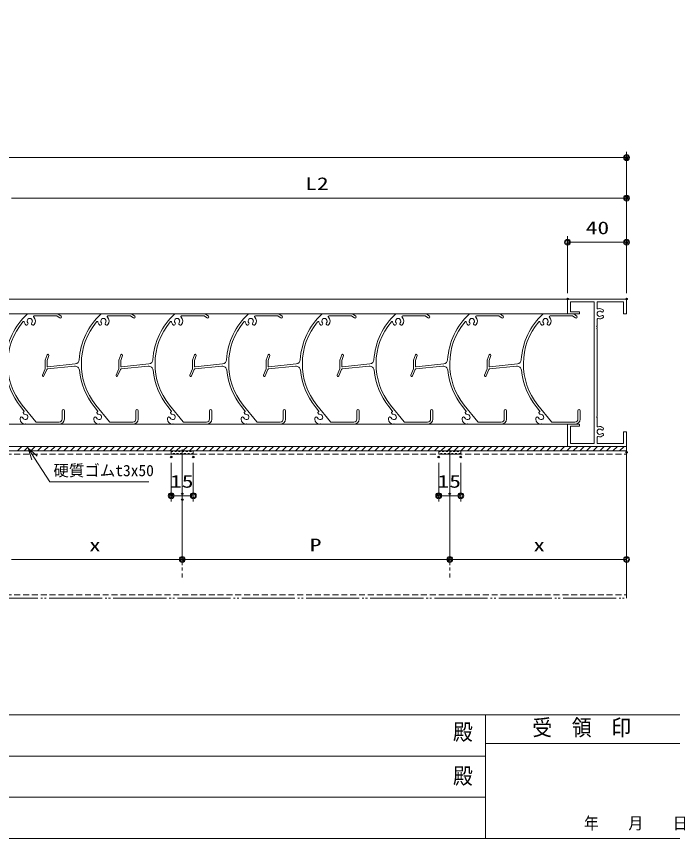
# Model space of a CAD drawing. Units: millimetres, scale not verified. Extents: x -791 to 791, y -562 to 562.
# Drawn here: x -188 to 258, y -562 to -4 of the extents above; entities that cross this region are included whole.
import ezdxf
from ezdxf.enums import TextEntityAlignment as Align

# ---------------------------------------------------------------- set-up
doc = ezdxf.new("R2010")
doc.units = ezdxf.units.MM
doc.header["$LTSCALE"] = 2
doc.header["$PDMODE"] = 32
doc.header["$PDSIZE"] = 1
for name, pattern in [('DASHED2', [3, 2, -1]), ('LONG_CHAIN', [21, 18, -1, 1, -1]), ('LONG_DOUBLE_CHAIN', [21.8, 18, -1, 0.6, -0.6, 0.6, -1])]:
    doc.linetypes.add(name, pattern=pattern)
for name, color, linetype, lineweight in [('0-0__0-6_TITLE_WAKU', 7, 'Continuous', 9), ('0-2_USERZ', 4, 'Continuous', 9), ('0-3_F-1', 7, 'Continuous', 9), ('0-5_SUNPOU', 3, 'Continuous', 9), ('0-6_0', 4, 'Continuous', 9), ('0-8_1', 7, 'Continuous', 9), ('0-9_KATAZAI', 7, 'Continuous', 9), ('0-A__0-5_005_TRSIN', 1, 'LONG_CHAIN', 9), ('0-B_NOTE', 3, 'Continuous', 9)]:
    doc.layers.add(name, color=color, linetype=linetype, lineweight=lineweight)
doc.layers.add('0-7_DEFPOINTS', color=1, linetype='Continuous')
doc.styles.add('ＭＳ ゴシック', font='')
doc.styles.get('ＭＳ ゴシック').set_extended_font_data('MS Gothic')

# ---------------------------------------------------------------- blocks, each defined once
blk = doc.blocks.new('図枠')
at = {"layer": '0-0__0-6_TITLE_WAKU'}
for p, q in [((1069.738, 84), (0, 84)), ((921.18, 84), (921.18, 0)), ((1061.173, 64.56), (921.18, 64.56)), ((921.18, 56), (382.979, 56)), ((921.18, 28), (382.979, 28))]:
    blk.add_line(p, q, dxfattribs=at)
at = {"layer": '0-3_F-1'}
blk.add_lwpolyline([(1581.2, 0), (0, 0), (0, 1124), (1581.2, 1124)], close=True, dxfattribs=at)
at = {"layer": '0-0__0-6_TITLE_WAKU', "style": 'ＭＳ ゴシック', "width": 0.9}
for s, height, p in [('殿', 10.92, (899.147, 63.574)), ('受\u3000領\u3000印', 10.92, (953.011, 66.564)), ('殿', 10.92, (899.147, 33.743)), ('年\u3000\u3000月\u3000\u3000日', 8.182, (988.038, 3.879))]:
    blk.add_text(s, height=height, dxfattribs=at).set_placement(p, align=Align.BOTTOM_LEFT)
blk = doc.blocks.new('K-20417')
at = {"layer": '0-8_1'}
for p, q in [((20.367, 150), (-20.3, 150)), ((-11.139, 147), (19.367, 147)), ((19.967, 146.8), (23.3, 144.3)), ((25.1, 146.7), (20.967, 149.8)), ((-93.322, 75.06), (-56.487, 78.855)), ((-55.507, 81.972), (-92.798, 78.129)), ((-98.002, 65.715), (-94.135, 74.469)), ((-29.861, 24.211), (-25.26, 18.516)), ((-9.167, 3.372), (-27.528, 26.096)), ((26.7, 18.5), (26.7, 7)), ((29.7, 7), (29.7, 18.5)), ((-30.3, 8.136), (-30.3, 7)), ((22.7, 3), (-8.389, 3))]:
    blk.add_line(p, q, dxfattribs=at)
for points in [[(-93.835, 94.189), (-96.3, 87), (-96.3, 75.507), (-100.198, 66.685)], [(-93.9, 79.124), (-93.9, 86.6), (-91.565, 93.411)], [(-23.876, 0.024), (-23.3, 0.6), (-22.7, 0), (22.7, 0)]]:
    blk.add_lwpolyline(points, dxfattribs=at)
for centre, radius, start, end in [((41.7, 82.029), 92, 132.3698, 176.54233), ((-11.139, 146), 1, 90, 224.24072), ((-17.3, 140), 7.6, 320.92483, 44.24072), ((19.367, 146), 1, 53.1301, 90), ((20.367, 149), 1, 53.1301, 90), ((24.2, 145.5), 1.5, 233.1301, 53.1301), ((41.7, 82.029), 89, 140.06109, 218.93662), ((-25.772, 138.523), 1, 9.89048, 140.06109), ((-17.3, 140), 7.6, 189.89048, 219.07517), ((-21.647, 136.47), 2, 219.07517, 39.07517), ((-17.3, 140), 3.6, 320.92483, 219.07517), ((-12.953, 136.47), 2, 140.92483, 320.92483), ((-92.7, 93.8), 1.2, 341.07536, 161.07536), ((-92.9, 79.124), 1, 180, 275.88237), ((-55.873, 72.886), 6, 5.3534, 95.88237), ((-56.122, 87.94), 6, 275.88237, 356.54233), ((-93.22, 74.065), 1, 95.88237, 156.16279), ((41.7, 82.029), 92, 185.3534, 218.93662), ((-99.1, 66.2), 1.2, 156.16279, 336.16279), ((-23.3, 10), 3.6, 199.9455, 99.07517), ((-24.183, 15.53), 2, 128.19035, 279.07517), ((-26.038, 17.888), 1, 308.19035, 38.93662), ((28.2, 18.5), 1.5, 0, 180), ((-28.436, 8.136), 1.864, 19.9455, 180), ((-23.3, 7), 7, 180, 265.27806), ((-8.389, 4), 1, 218.93662, 270), ((22.7, 7), 7, 270, 0), ((22.7, 7), 4, 270, 0)]:
    blk.add_arc(centre, radius, start, end, dxfattribs=at)
blk = doc.blocks.new('m-3027')
at = {"layer": '0-8_1'}
for points in [[(187.566, 40), (196, 40), (196, 4), (180, 4), (180, 0), (200, 0), (200, 80), (180, 80), (180, 64), (182.4, 64), (182.4, 76), (196, 76), (196, 44), (4, 44), (4, 76), (27.6, 76), (27.6, 64), (30, 64), (30, 80), (0, 80), (0, 0), (20, 0), (20, 4), (4, 4), (4, 40), (12.434, 40)], [(27.566, 40), (39.4, 40), (40, 40.6), (40.6, 40), (159.4, 40), (160, 40.6), (160.6, 40), (162.4, 40), (163, 40.6), (163.6, 40), (172.434, 40)]]:
    blk.add_lwpolyline(points, dxfattribs=at)
for centre, radius, start, end in [((12.434, 39), 1, 341.03443, 90), ((20, 36.4), 7, 161.03442, 221.29143), ((16.018, 32.903), 1.7, 221.29143, 41.29143), ((20, 36.4), 3.6, 318.70857, 221.29143), ((23.982, 32.903), 1.7, 138.70857, 318.70857), ((20, 36.4), 7, 318.70857, 18.96558), ((27.566, 39), 1, 90, 198.96558), ((172.434, 39), 1, 341.03443, 90), ((180, 36.4), 7, 161.03442, 221.29143), ((176.018, 32.903), 1.7, 221.29143, 41.29143), ((180, 36.4), 3.6, 318.70857, 221.29143), ((183.982, 32.903), 1.7, 138.70857, 318.70857), ((180, 36.4), 7, 318.70857, 18.96557), ((187.566, 39), 1, 90, 198.96557)]:
    blk.add_arc(centre, radius, start, end, dxfattribs=at)
blk = doc.blocks.new('DOT1')
at = {"layer": '0-6_0', "color": 7}
blk.add_line((0, 0), (-2, 0), dxfattribs=at)
for radius in [1, 0.65]:
    blk.add_circle((0, 0), radius, dxfattribs=at)
blk = doc.blocks.new('_Open30')
at = {"layer": '0-6_0', "color": 7}
blk.add_line((0, 0), (-2, 0), dxfattribs=at)
blk.add_lwpolyline([(-2, 0.5359), (0, 0), (-2, -0.5359)], dxfattribs=at)

msp = doc.modelspace()

# ---------------------------------------------------------------- linework, layer by layer
at = {"layer": '0-2_USERZ', "color": 3}
for p, q in [((-641.175, -100.073), (222.325, -100.073)), ((226.325, -191.987), (226.325, -96.073)), ((-191.175, -127.505), (222.325, -127.505)), ((226.325, -191.987), (226.325, -123.505)), ((186.325, -191.987), (186.325, -153.453)), ((226.325, -191.987), (226.325, -153.453)), ((190.325, -157.453), (222.325, -157.453))]:
    msp.add_line(p, q, dxfattribs=at)
at = {"layer": '0-2_USERZ'}
for p, q in [((-186.981, -298.987), (-183.981, -295.987)), ((-182.49, -298.987), (-179.49, -295.987)), ((-178, -298.987), (-175, -295.987)), ((-173.51, -298.987), (-170.51, -295.987)), ((-169.02, -298.987), (-166.02, -295.987)), ((-164.53, -298.987), (-161.53, -295.987)), ((-160.04, -298.987), (-157.04, -295.987)), ((-155.55, -298.987), (-152.55, -295.987)), ((-151.06, -298.987), (-148.06, -295.987)), ((-146.569, -298.987), (-143.569, -295.987)), ((-142.079, -298.987), (-139.079, -295.987)), ((-137.589, -298.987), (-134.589, -295.987)), ((-133.099, -298.987), (-130.099, -295.987)), ((-128.609, -298.987), (-125.609, -295.987)), ((-124.119, -298.987), (-121.119, -295.987)), ((-119.629, -298.987), (-116.629, -295.987)), ((-115.139, -298.987), (-112.139, -295.987)), ((-110.648, -298.987), (-107.648, -295.987)), ((-106.158, -298.987), (-103.158, -295.987)), ((-101.668, -298.987), (-98.668, -295.987)), ((-97.178, -298.987), (-94.178, -295.987)), ((-92.688, -298.987), (-89.688, -295.987)), ((-88.198, -298.987), (-85.198, -295.987)), ((-83.708, -298.987), (-80.708, -295.987)), ((-79.218, -298.987), (-76.218, -295.987)), ((-74.727, -298.987), (-71.727, -295.987)), ((-70.237, -298.987), (-67.237, -295.987)), ((-65.747, -298.987), (-62.747, -295.987)), ((-61.257, -298.987), (-58.257, -295.987)), ((-56.767, -298.987), (-53.767, -295.987)), ((-52.277, -298.987), (-49.277, -295.987)), ((-47.787, -298.987), (-44.787, -295.987)), ((-43.296, -298.987), (-40.296, -295.987)), ((-38.806, -298.987), (-35.806, -295.987)), ((-34.316, -298.987), (-31.316, -295.987)), ((-29.826, -298.987), (-26.826, -295.987)), ((-25.336, -298.987), (-22.336, -295.987)), ((-20.846, -298.987), (-17.846, -295.987)), ((-16.356, -298.987), (-13.356, -295.987)), ((-11.866, -298.987), (-8.866, -295.987)), ((-7.375, -298.987), (-4.375, -295.987)), ((-2.885, -298.987), (0.115, -295.987)), ((1.605, -298.987), (4.605, -295.987)), ((6.095, -298.987), (9.095, -295.987)), ((10.585, -298.987), (13.585, -295.987)), ((15.075, -298.987), (18.075, -295.987)), ((19.565, -298.987), (22.565, -295.987)), ((24.055, -298.987), (27.055, -295.987)), ((28.546, -298.987), (31.546, -295.987)), ((33.036, -298.987), (36.036, -295.987)), ((37.526, -298.987), (40.526, -295.987)), ((42.016, -298.987), (45.016, -295.987)), ((46.506, -298.987), (49.506, -295.987)), ((50.996, -298.987), (53.996, -295.987)), ((55.486, -298.987), (58.486, -295.987)), ((59.976, -298.987), (62.976, -295.987)), ((64.467, -298.987), (67.467, -295.987)), ((68.957, -298.987), (71.957, -295.987)), ((73.447, -298.987), (76.447, -295.987)), ((77.937, -298.987), (80.937, -295.987)), ((82.427, -298.987), (85.427, -295.987)), ((86.917, -298.987), (89.917, -295.987)), ((91.407, -298.987), (94.407, -295.987)), ((95.897, -298.987), (98.897, -295.987)), ((100.388, -298.987), (103.388, -295.987)), ((104.878, -298.987), (107.878, -295.987)), ((109.368, -298.987), (112.368, -295.987)), ((113.858, -298.987), (116.858, -295.987)), ((118.348, -298.987), (121.348, -295.987)), ((122.838, -298.987), (125.838, -295.987)), ((127.328, -298.987), (130.328, -295.987)), ((131.819, -298.987), (134.819, -295.987)), ((136.309, -298.987), (139.309, -295.987)), ((140.799, -298.987), (143.799, -295.987)), ((145.289, -298.987), (148.289, -295.987)), ((149.779, -298.987), (152.779, -295.987)), ((154.269, -298.987), (157.269, -295.987)), ((158.759, -298.987), (161.759, -295.987)), ((163.249, -298.987), (166.249, -295.987)), ((167.74, -298.987), (170.74, -295.987)), ((172.23, -298.987), (175.23, -295.987)), ((176.72, -298.987), (179.72, -295.987)), ((181.21, -298.987), (184.21, -295.987)), ((185.7, -298.987), (188.7, -295.987)), ((190.19, -298.987), (193.19, -295.987)), ((194.68, -298.987), (197.68, -295.987)), ((199.17, -298.987), (202.17, -295.987)), ((203.661, -298.987), (206.661, -295.987)), ((208.151, -298.987), (211.151, -295.987)), ((212.641, -298.987), (215.641, -295.987)), ((217.131, -298.987), (220.131, -295.987)), ((221.621, -298.987), (224.621, -295.987)), ((226.111, -298.987), (226.325, -298.773))]:
    msp.add_line(p, q, dxfattribs=at)
msp.add_lwpolyline([(-645.175, -295.987), (226.325, -295.987), (226.325, -298.987), (-645.175, -298.987)], close=True, dxfattribs=at)
msp.add_lwpolyline([(-645.175, -295.987), (226.325, -295.987), (226.325, -298.987), (-645.175, -298.987)], close=True, dxfattribs=at)
at = {"layer": '0-2_USERZ', "color": 3, "linetype": 'LONG_DOUBLE_CHAIN'}
msp.add_lwpolyline([(-645.175, -398.987), (226.325, -398.987), (226.325, -298.987), (-645.175, -298.987)], close=True, dxfattribs=at)
at = {"layer": '0-5_SUNPOU'}
for p, q in [((-605.175, -195.987), (186.325, -195.987)), ((-605.175, -205.987), (186.325, -205.987)), ((-605.175, -280.987), (186.325, -280.987)), ((-605.175, -295.987), (186.325, -295.987)), ((-605.175, -298.987), (62.688, -298.987)), ((-82.675, -299.424), (-81.509, -299.424)), ((-81.509, -300.674), (-80.259, -300.674)), ((-80.259, -299.424), (-79.009, -299.424)), ((-79.009, -300.674), (-77.759, -300.674)), ((-77.759, -299.424), (-76.509, -299.424)), ((-76.509, -300.674), (-75.259, -300.674)), ((-75.259, -299.424), (-74.009, -299.424)), ((-74.009, -300.674), (-72.759, -300.674)), ((-72.759, -299.424), (-71.509, -299.424)), ((-71.509, -300.674), (-70.259, -300.674)), ((-70.259, -299.424), (-69.009, -299.424)), ((-69.009, -300.674), (-67.759, -300.674)), ((-67.759, -299.424), (-67.675, -299.424)), ((98.825, -299.424), (99.991, -299.424)), ((99.991, -300.674), (101.241, -300.674)), ((101.241, -299.424), (102.491, -299.424)), ((102.491, -300.674), (103.741, -300.674)), ((103.741, -299.424), (104.991, -299.424)), ((104.991, -300.674), (106.241, -300.674)), ((106.241, -299.424), (107.491, -299.424)), ((107.491, -300.674), (108.741, -300.674)), ((108.741, -299.424), (109.991, -299.424)), ((109.991, -300.674), (111.241, -300.674)), ((111.241, -299.424), (112.491, -299.424)), ((112.491, -300.674), (113.741, -300.674)), ((113.741, -299.424), (113.825, -299.424)), ((226.325, -303.987), (226.325, -376.632)), ((-82.675, -307.187), (-82.675, -333.428)), ((-67.675, -307.187), (-67.675, -333.428)), ((98.825, -307.187), (98.825, -333.428)), ((113.825, -307.187), (113.825, -333.428)), ((-71.675, -329.428), (-78.675, -329.428)), ((-75.175, -332.081), (-75.175, -376.632)), ((109.825, -329.428), (102.825, -329.428)), ((106.325, -332.081), (106.325, -376.632)), ((106.325, -332.081), (106.325, -376.632)), ((-75.175, -336.081), (-75.175, -376.632)), ((-79.175, -372.632), (-191.175, -372.632)), ((102.325, -372.632), (-71.175, -372.632)), ((222.325, -372.632), (110.325, -372.632))]:
    msp.add_line(p, q, dxfattribs=at)
at = {"layer": '0-5_SUNPOU', "linetype": 'DASHED2'}
for p, q in [((-645.175, -301.287), (226.325, -301.287)), ((-645.175, -396.687), (226.325, -396.687))]:
    msp.add_line(p, q, dxfattribs=at)
at = {"layer": '0-5_SUNPOU'}
for points in [[(-82.675, -301.287), (-67.675, -301.287), (-67.675, -298.987), (-82.675, -298.987)], [(-82.675, -301.287), (-67.675, -301.287), (-67.675, -298.987), (-82.675, -298.987)], [(98.825, -301.287), (113.825, -301.287), (113.825, -298.987), (98.825, -298.987)], [(98.825, -301.287), (113.825, -301.287), (113.825, -298.987), (98.825, -298.987)]]:
    msp.add_lwpolyline(points, close=True, dxfattribs=at)
at = {"layer": '0-7_DEFPOINTS'}
for p in [(226.325, -100.073), (226.325, -127.505), (226.325, -157.453), (186.325, -195.987), (226.325, -195.987), (226.325, -299.987), (-82.675, -303.187), (-67.675, -303.187), (98.825, -303.187), (113.825, -303.187), (-82.675, -329.428), (-75.175, -328.081), (98.825, -329.428), (106.325, -328.081), (-75.175, -332.081), (-75.175, -372.632), (106.325, -372.632)]:
    msp.add_point(p, dxfattribs=at)
at = {"layer": '0-A__0-5_005_TRSIN'}
for p, q in [((-75.175, -298.165), (-75.175, -384.832)), ((106.325, -298.165), (106.325, -384.832))]:
    msp.add_line(p, q, dxfattribs=at)
at = {"layer": '0-B_NOTE'}
msp.add_lwpolyline([(-97.773, -320.076), (-165.059, -320.076), (-175.498, -303.862)], dxfattribs=at)

# ---------------------------------------------------------------- block references
at = {"layer": '0-2_USERZ'}
msp.add_blockref('図枠', (-790.6, -562), dxfattribs=at)
at = {"layer": '0-2_USERZ', "xscale": 2, "yscale": 2}
for p in [(226.325, -100.073), (226.325, -127.505), (226.325, -157.453)]:
    msp.add_blockref('DOT1', p, dxfattribs=at)
at = {"layer": '0-2_USERZ', "xscale": 2, "yscale": 2, "rotation": 180}
msp.add_blockref('DOT1', (186.325, -157.453), dxfattribs=at)
at = {"layer": '0-5_SUNPOU', "xscale": 2, "yscale": 2, "rotation": 180}
for p in [(-82.675, -329.428), (98.825, -329.428), (-75.175, -372.632), (106.325, -372.632)]:
    msp.add_blockref('DOT1', p, dxfattribs=at)
at = {"layer": '0-5_SUNPOU', "xscale": 2, "yscale": 2}
for p in [(-67.675, -329.428), (113.825, -329.428), (-75.175, -372.632), (106.325, -372.632), (226.325, -372.632)]:
    msp.add_blockref('DOT1', p, dxfattribs=at)
at = {"layer": '0-9_KATAZAI', "xscale": 0.5, "yscale": 0.5, "rotation": 90}
msp.add_blockref('m-3027', (226.325, -295.987), dxfattribs=at)
at = {"layer": '0-9_KATAZAI', "xscale": 0.5, "yscale": 0.5}
for p in [(-170.025, -280.987), (-120.025, -280.987), (-70.025, -280.987), (-20.025, -280.987), (29.975, -280.987), (79.975, -280.987), (129.975, -280.987), (179.975, -280.987)]:
    msp.add_blockref('K-20417', p, dxfattribs=at)
at = {"layer": '0-B_NOTE', "xscale": 4, "yscale": 4, "rotation": 122.77629}
msp.add_blockref('_Open30', (-179.829, -297.136), dxfattribs=at)

# ---------------------------------------------------------------- texts
at = {"layer": '0-2_USERZ', "color": 3, "style": 'ＭＳ ゴシック', "width": 1.35}
for s, p in [('L2', (8.247, -124.67)), ('40', (198.611, -154.618))]:
    msp.add_text(s, height=8.666, dxfattribs=at).set_placement(p, align=Align.BOTTOM_LEFT)
at = {"layer": '0-5_SUNPOU', "style": 'ＭＳ ゴシック', "width": 1.35}
for s, p in [('15', (-83.468, -326.593)), ('15', (98.032, -326.593)), ('x', (-138.453, -369.797)), ('P', (11.332, -369.797)), ('x', (163.047, -369.797))]:
    msp.add_text(s, height=8.666, dxfattribs=at).set_placement(p, align=Align.BOTTOM_LEFT)
at = {"layer": '0-B_NOTE', "style": 'ＭＳ ゴシック'}
msp.add_text('硬質ゴムt3x50', height=7.698, dxfattribs=at).set_placement((-162.64, -318.483), align=Align.BOTTOM_LEFT)

doc.saveas('drawing.dxf')
